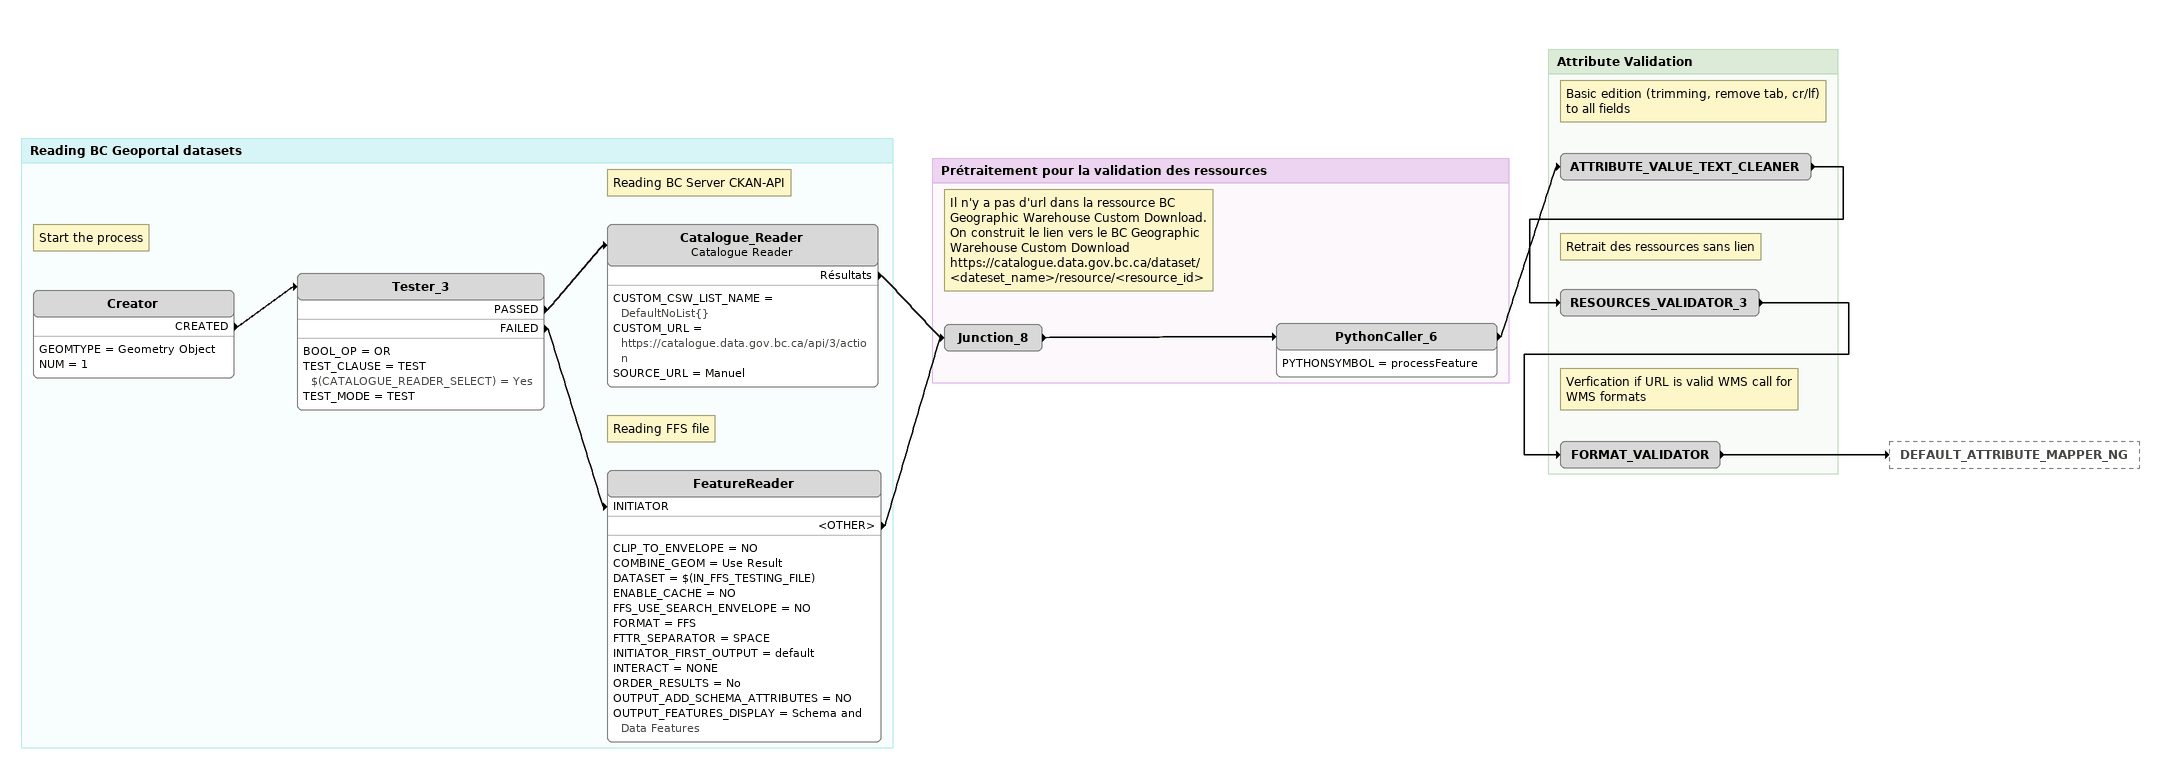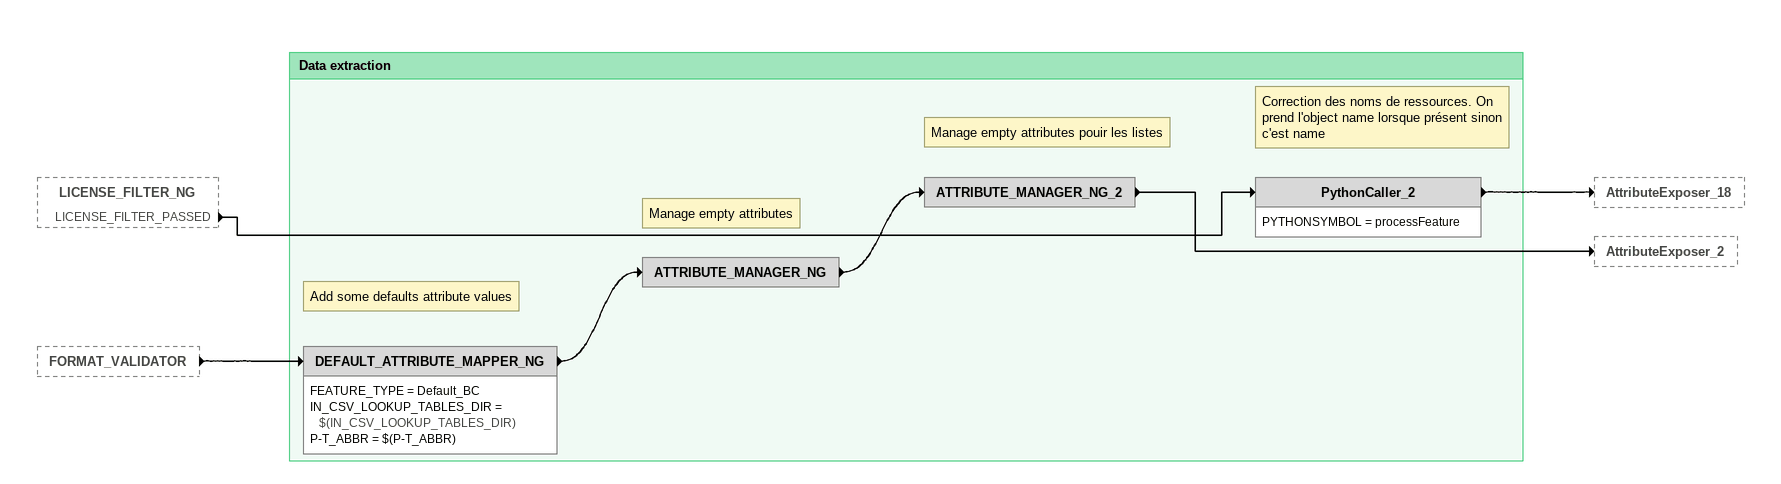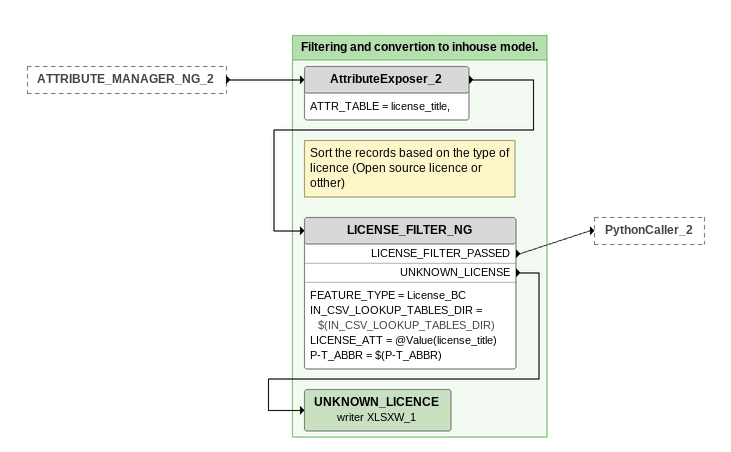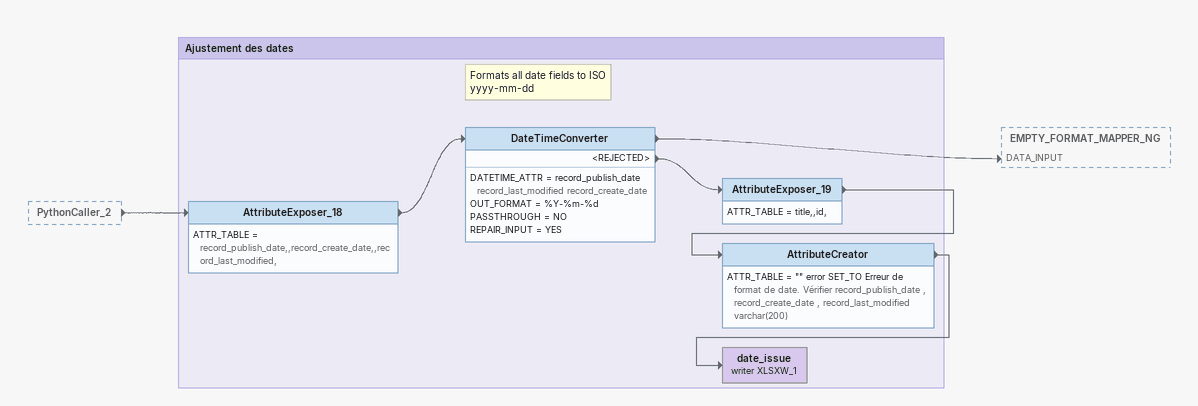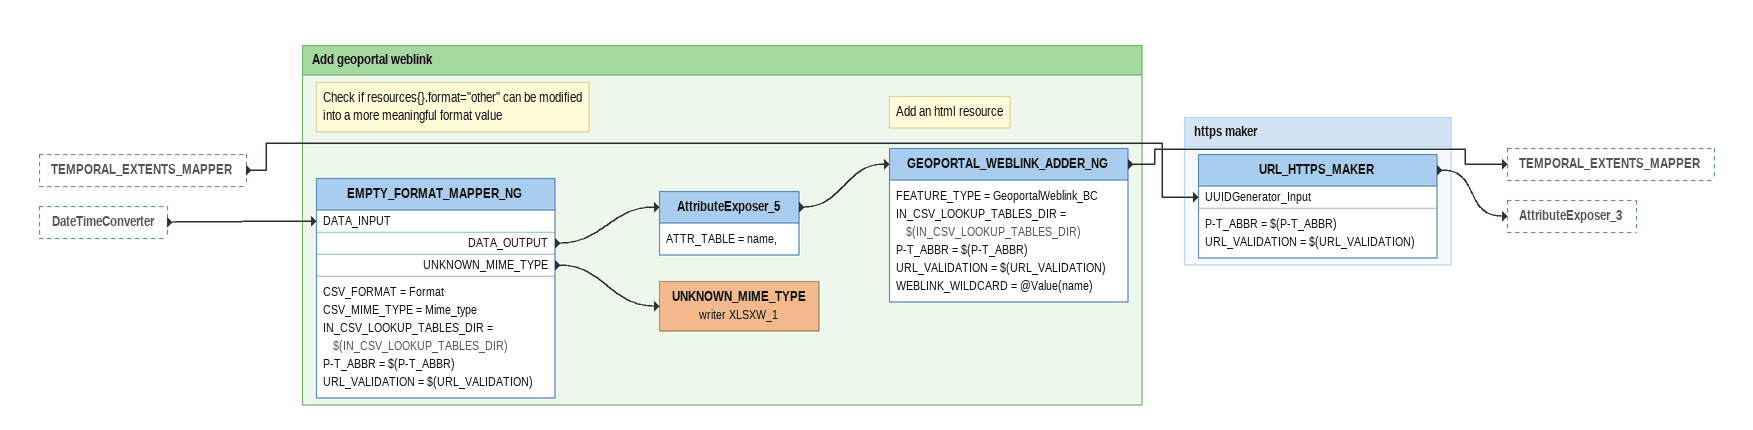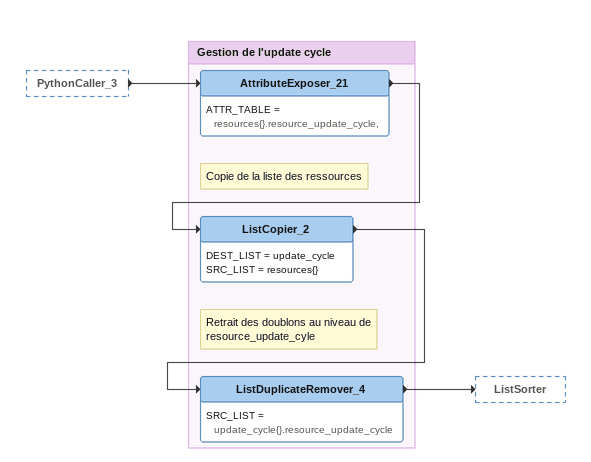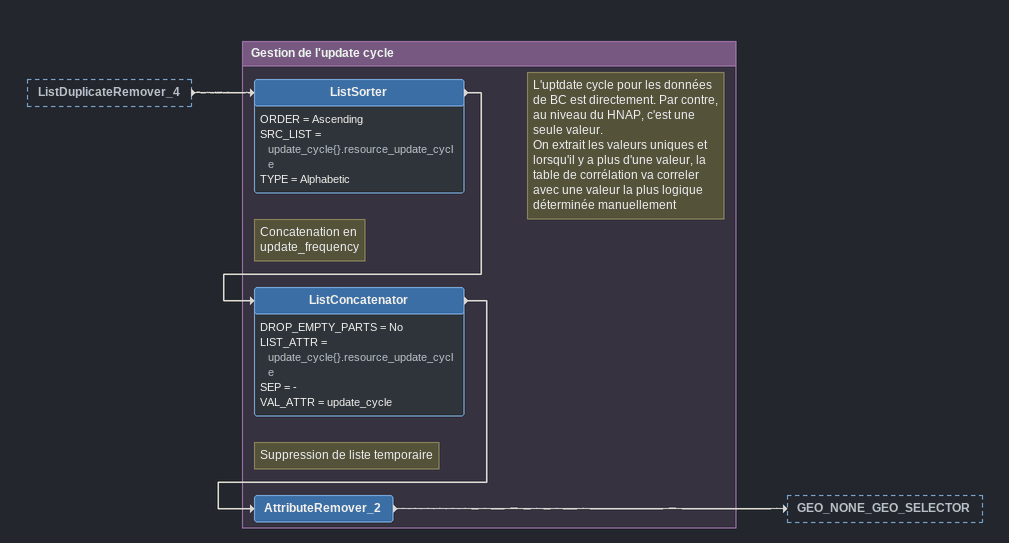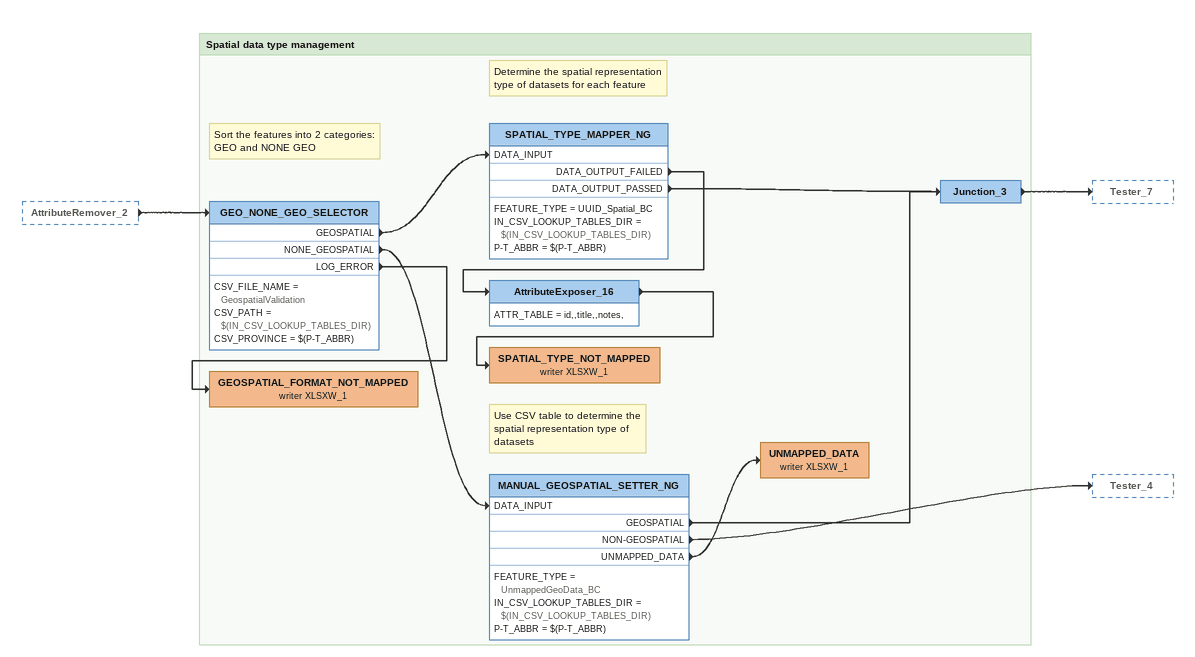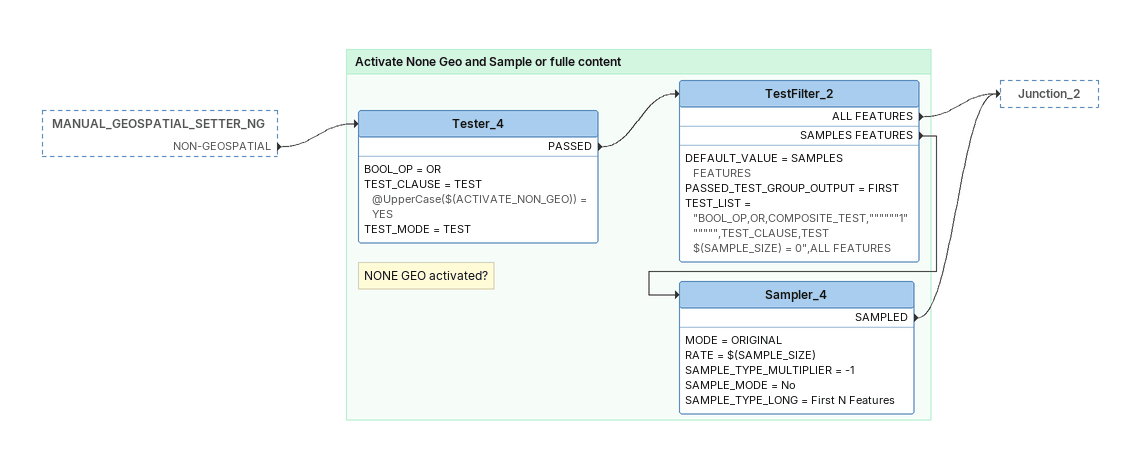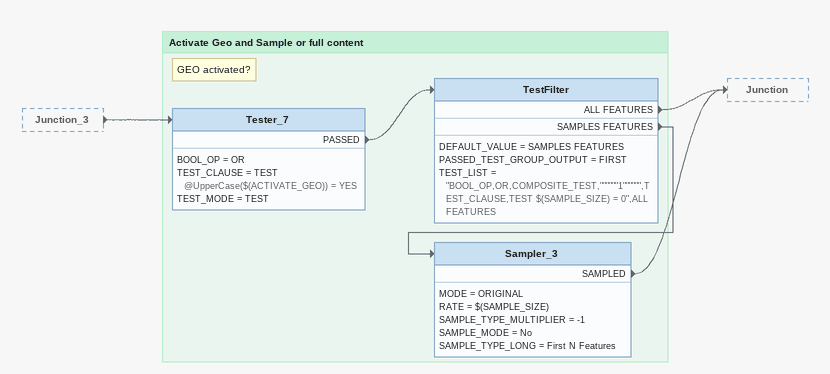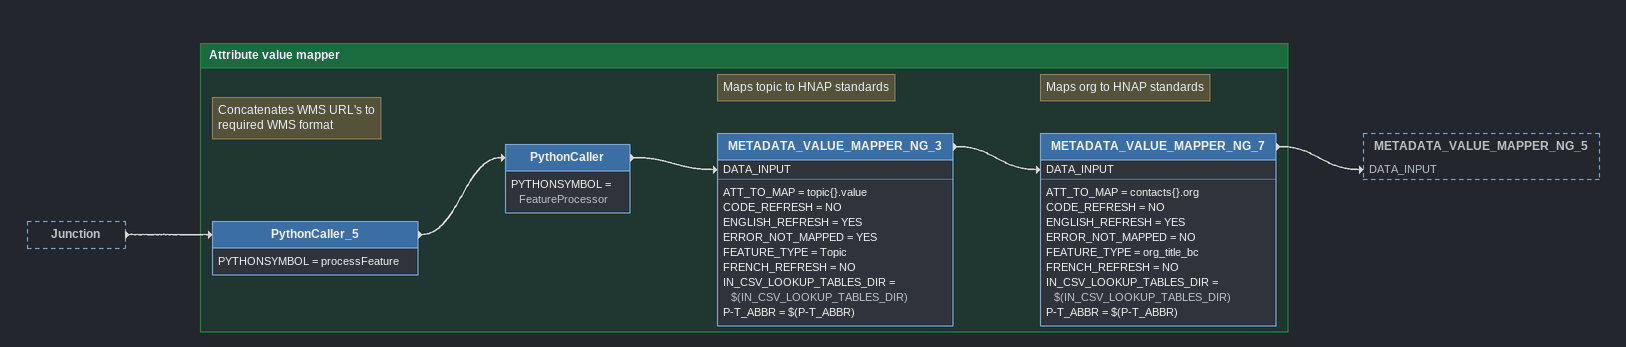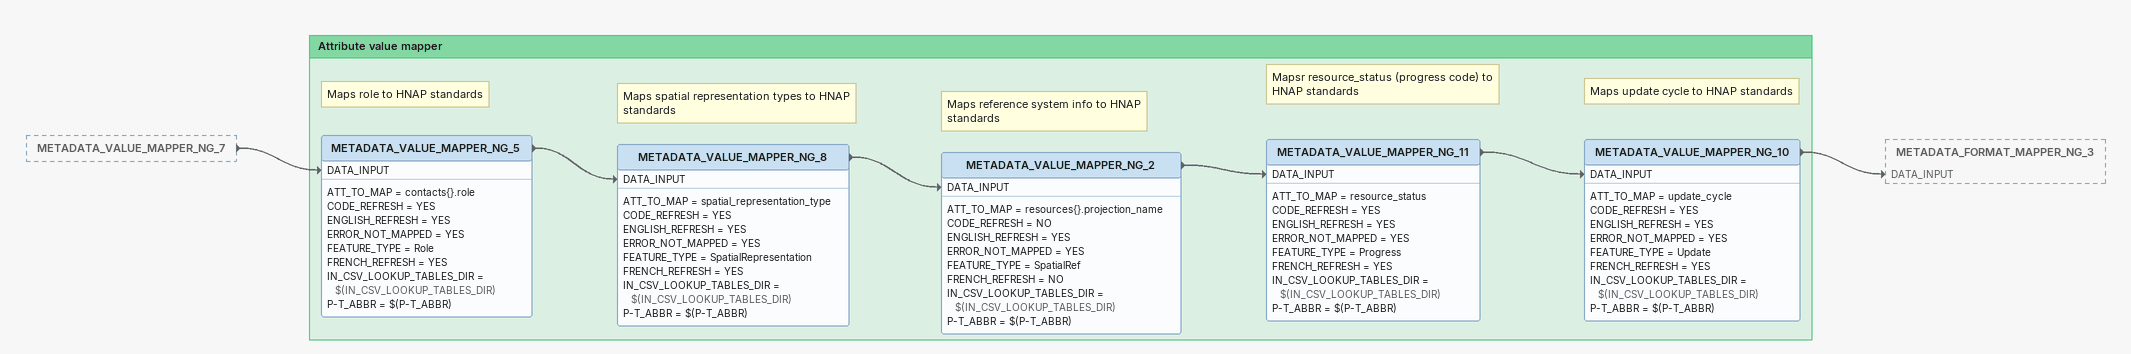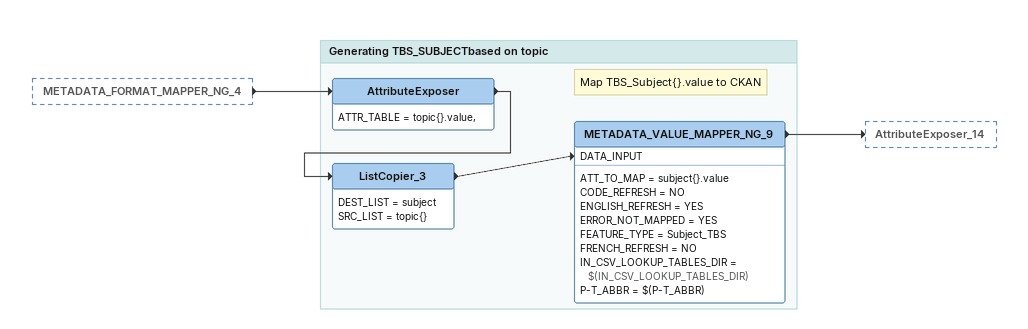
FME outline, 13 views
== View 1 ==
Bookmark: Reading BC Geoportal datasets
Note: Start the process
Creator
    GEOMTYPE = Geometry Object
    NUM = 1
    CREATED -> Tester_3
Tester_3
    BOOL_OP = OR
    TEST_CLAUSE = TEST $(CATALOGUE_READER_SELECT) = Yes
    TEST_MODE = TEST
    PASSED -> Catalogue_Reader
    FAILED -> FeatureReader [INITIATOR]
Note: Reading BC Server CKAN-API
Catalogue_Reader: Catalogue Reader
    CUSTOM_CSW_LIST_NAME = DefaultNoList{}
    CUSTOM_URL = https://catalogue.data.gov.bc.ca/api/3/action
    SOURCE_URL = Manuel
    Résultats -> Junction_8
Note: Reading FFS file
FeatureReader
    CLIP_TO_ENVELOPE = NO
    COMBINE_GEOM = Use Result
    DATASET = $(IN_FFS_TESTING_FILE)
    ENABLE_CACHE = NO
    FFS_USE_SEARCH_ENVELOPE = NO
    FORMAT = FFS
    FTTR_SEPARATOR = SPACE
    INITIATOR_FIRST_OUTPUT = default
    INTERACT = NONE
    ORDER_RESULTS = No
    OUTPUT_ADD_SCHEMA_ATTRIBUTES = NO
    OUTPUT_FEATURES_DISPLAY = Schema and Data Features
    <OTHER> -> Junction_8

Bookmark: Prétraitement pour la validation des ressources
Note: Il n'y a pas d'url dans la ressource BC Geographic Warehouse Custom Download. / On construit le lien vers le BC Geographic Warehouse Custom Download / https://catalogue.data.gov.bc.ca/dataset/<dateset_name>/resource/<resource_id>
Junction_8
    -> PythonCaller_6
PythonCaller_6
    PYTHONSYMBOL = processFeature
    -> ATTRIBUTE_VALUE_TEXT_CLEANER

Bookmark: Attribute Validation
Note: Basic edition (trimming, remove tab, cr/lf) to all fields
ATTRIBUTE_VALUE_TEXT_CLEANER
    -> RESOURCES_VALIDATOR_3
Note: Retrait des ressources sans lien
RESOURCES_VALIDATOR_3
    -> FORMAT_VALIDATOR
Note: Verfication if URL is valid WMS call for WMS formats
FORMAT_VALIDATOR
    -> DEFAULT_ATTRIBUTE_MAPPER_NG

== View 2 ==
LICENSE_FILTER_NG [outside]
    LICENSE_FILTER_PASSED -> PythonCaller_2
FORMAT_VALIDATOR [outside]
    -> DEFAULT_ATTRIBUTE_MAPPER_NG

Bookmark: Data extraction
Note: Add some defaults attribute values
DEFAULT_ATTRIBUTE_MAPPER_NG
    FEATURE_TYPE = Default_BC
    IN_CSV_LOOKUP_TABLES_DIR = $(IN_CSV_LOOKUP_TABLES_DIR)
    P-T_ABBR = $(P-T_ABBR)
    -> ATTRIBUTE_MANAGER_NG
Note: Manage empty attributes
ATTRIBUTE_MANAGER_NG
    -> ATTRIBUTE_MANAGER_NG_2
Note: Manage empty attributes pouir les listes
ATTRIBUTE_MANAGER_NG_2
    -> AttributeExposer_2
Note: Correction des noms de ressources. On prend l'object name lorsque présent sinon c'est name
PythonCaller_2
    PYTHONSYMBOL = processFeature
    -> AttributeExposer_18

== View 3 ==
ATTRIBUTE_MANAGER_NG_2 [outside]
    -> AttributeExposer_2

Bookmark: Filtering and convertion to inhouse model.
AttributeExposer_2
    ATTR_TABLE = license_title,
    -> LICENSE_FILTER_NG
Note: Sort the records based on the type of licence (Open source licence or otther)
LICENSE_FILTER_NG
    FEATURE_TYPE = License_BC
    IN_CSV_LOOKUP_TABLES_DIR = $(IN_CSV_LOOKUP_TABLES_DIR)
    LICENSE_ATT = @Value(license_title)
    P-T_ABBR = $(P-T_ABBR)
    LICENSE_FILTER_PASSED -> PythonCaller_2
    UNKNOWN_LICENSE -> UNKNOWN_LICENCE (writer XLSXW_1)
UNKNOWN_LICENCE (writer XLSXW_1)

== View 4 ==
PythonCaller_2 [outside]
    -> AttributeExposer_18

Bookmark: Ajustement des dates
AttributeExposer_18
    ATTR_TABLE = record_publish_date,,record_create_date,,record_last_modified,
    -> DateTimeConverter
Note: Formats all date fields to ISO yyyy-mm-dd
DateTimeConverter
    DATETIME_ATTR = record_publish_date record_last_modified record_create_date
    OUT_FORMAT = %Y-%m-%d
    PASSTHROUGH = NO
    REPAIR_INPUT = YES
    -> EMPTY_FORMAT_MAPPER_NG [DATA_INPUT]
    <REJECTED> -> AttributeExposer_19
AttributeExposer_19
    ATTR_TABLE = title,,id,
    -> AttributeCreator
AttributeCreator
    ATTR_TABLE = "" error SET_TO Erreur de format de date. Vérifier record_publish_date , record_create_date , record_last_modified varchar(200)
    -> date_issue (writer XLSXW_1)
date_issue (writer XLSXW_1)

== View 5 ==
TEMPORAL_EXTENTS_MAPPER [outside]
    -> URL_HTTPS_MAKER [UUIDGenerator_Input]
DateTimeConverter [outside]
    -> EMPTY_FORMAT_MAPPER_NG [DATA_INPUT]

Bookmark: Add geoportal weblink
Note: Check if resources{}.format="other" can be modified into a more meaningful format value
EMPTY_FORMAT_MAPPER_NG
    CSV_FORMAT = Format
    CSV_MIME_TYPE = Mime_type
    IN_CSV_LOOKUP_TABLES_DIR = $(IN_CSV_LOOKUP_TABLES_DIR)
    P-T_ABBR = $(P-T_ABBR)
    URL_VALIDATION = $(URL_VALIDATION)
    DATA_OUTPUT -> AttributeExposer_5
    UNKNOWN_MIME_TYPE -> UNKNOWN_MIME_TYPE (writer XLSXW_1)
AttributeExposer_5
    ATTR_TABLE = name,
    -> GEOPORTAL_WEBLINK_ADDER_NG
Note: Add an html resource
GEOPORTAL_WEBLINK_ADDER_NG
    FEATURE_TYPE = GeoportalWeblink_BC
    IN_CSV_LOOKUP_TABLES_DIR = $(IN_CSV_LOOKUP_TABLES_DIR)
    P-T_ABBR = $(P-T_ABBR)
    URL_VALIDATION = $(URL_VALIDATION)
    WEBLINK_WILDCARD = @Value(name)
    -> TEMPORAL_EXTENTS_MAPPER
UNKNOWN_MIME_TYPE (writer XLSXW_1)

Bookmark: https maker
URL_HTTPS_MAKER
    P-T_ABBR = $(P-T_ABBR)
    URL_VALIDATION = $(URL_VALIDATION)
    -> AttributeExposer_3

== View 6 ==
PythonCaller_3 [outside]
    -> AttributeExposer_21

Bookmark: Gestion de l'update cycle
AttributeExposer_21
    ATTR_TABLE = resources{}.resource_update_cycle,
    -> ListCopier_2
Note: Copie de la liste des ressources
ListCopier_2
    DEST_LIST = update_cycle
    SRC_LIST = resources{}
    -> ListDuplicateRemover_4
Note: Retrait des doublons au niveau de resource_update_cyle
ListDuplicateRemover_4
    SRC_LIST = update_cycle{}.resource_update_cycle
    -> ListSorter

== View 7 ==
ListDuplicateRemover_4 [outside]
    -> ListSorter

Bookmark: Gestion de l'update cycle
Note: L'uptdate cycle pour les données de BC est directement. Par contre, au niveau du HNAP, c'est une seule valeur. / On extrait les valeurs uniques et lorsqu'il y a plus d'une valeur, la table de corrélation va correler avec une valeur la plus logique déterminée manuellement
ListSorter
    ORDER = Ascending
    SRC_LIST = update_cycle{}.resource_update_cycle
    TYPE = Alphabetic
    -> ListConcatenator
Note: Concatenation en update_frequency
ListConcatenator
    DROP_EMPTY_PARTS = No
    LIST_ATTR = update_cycle{}.resource_update_cycle
    SEP = -
    VAL_ATTR = update_cycle
    -> AttributeRemover_2
Note: Suppression de liste temporaire
AttributeRemover_2
    -> GEO_NONE_GEO_SELECTOR

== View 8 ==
AttributeRemover_2 [outside]
    -> GEO_NONE_GEO_SELECTOR

Bookmark: Spatial data type management
Note: Sort the features into 2 categories: GEO and NONE GEO
GEO_NONE_GEO_SELECTOR
    CSV_FILE_NAME = GeospatialValidation
    CSV_PATH = $(IN_CSV_LOOKUP_TABLES_DIR)
    CSV_PROVINCE = $(P-T_ABBR)
    GEOSPATIAL -> SPATIAL_TYPE_MAPPER_NG [DATA_INPUT]
    NONE_GEOSPATIAL -> MANUAL_GEOSPATIAL_SETTER_NG [DATA_INPUT]
    LOG_ERROR -> GEOSPATIAL_FORMAT_NOT_MAPPED (writer XLSXW_1)
Note: Determine the spatial representation type of datasets for each feature
SPATIAL_TYPE_MAPPER_NG
    FEATURE_TYPE = UUID_Spatial_BC
    IN_CSV_LOOKUP_TABLES_DIR = $(IN_CSV_LOOKUP_TABLES_DIR)
    P-T_ABBR = $(P-T_ABBR)
    DATA_OUTPUT_FAILED -> AttributeExposer_16
    DATA_OUTPUT_PASSED -> Junction_3
AttributeExposer_16
    ATTR_TABLE = id,,title,,notes,
    -> SPATIAL_TYPE_NOT_MAPPED (writer XLSXW_1)
SPATIAL_TYPE_NOT_MAPPED (writer XLSXW_1)
GEOSPATIAL_FORMAT_NOT_MAPPED (writer XLSXW_1)
Note: Use CSV table to determine the spatial representation type of datasets
MANUAL_GEOSPATIAL_SETTER_NG
    FEATURE_TYPE = UnmappedGeoData_BC
    IN_CSV_LOOKUP_TABLES_DIR = $(IN_CSV_LOOKUP_TABLES_DIR)
    P-T_ABBR = $(P-T_ABBR)
    GEOSPATIAL -> Junction_3
    NON-GEOSPATIAL -> Tester_4
    UNMAPPED_DATA -> UNMAPPED_DATA (writer XLSXW_1)
Junction_3
    -> Tester_7
UNMAPPED_DATA (writer XLSXW_1)

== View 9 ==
MANUAL_GEOSPATIAL_SETTER_NG [outside]
    NON-GEOSPATIAL -> Tester_4

Bookmark: Activate None Geo and Sample or fulle content
Note: NONE GEO activated?
Tester_4
    BOOL_OP = OR
    TEST_CLAUSE = TEST @UpperCase($(ACTIVATE_NON_GEO)) = YES
    TEST_MODE = TEST
    PASSED -> TestFilter_2
TestFilter_2
    DEFAULT_VALUE = SAMPLES FEATURES
    PASSED_TEST_GROUP_OUTPUT = FIRST
    TEST_LIST = "BOOL_OP,OR,COMPOSITE_TEST,""""""1"""""",TEST_CLAUSE,TEST $(SAMPLE_SIZE) = 0",ALL FEATURES
    ALL FEATURES -> Junction_2
    SAMPLES FEATURES -> Sampler_4
Sampler_4
    MODE = ORIGINAL
    RATE = $(SAMPLE_SIZE)
    SAMPLE_TYPE_MULTIPLIER = -1
    SAMPLE_MODE = No
    SAMPLE_TYPE_LONG = First N Features
    SAMPLED -> Junction_2

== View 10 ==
Junction_3 [outside]
    -> Tester_7

Bookmark: Activate Geo and Sample or full content
Note: GEO activated?
Tester_7
    BOOL_OP = OR
    TEST_CLAUSE = TEST @UpperCase($(ACTIVATE_GEO)) = YES
    TEST_MODE = TEST
    PASSED -> TestFilter
TestFilter
    DEFAULT_VALUE = SAMPLES FEATURES
    PASSED_TEST_GROUP_OUTPUT = FIRST
    TEST_LIST = "BOOL_OP,OR,COMPOSITE_TEST,""""""1"""""",TEST_CLAUSE,TEST $(SAMPLE_SIZE) = 0",ALL FEATURES
    ALL FEATURES -> Junction
    SAMPLES FEATURES -> Sampler_3
Sampler_3
    MODE = ORIGINAL
    RATE = $(SAMPLE_SIZE)
    SAMPLE_TYPE_MULTIPLIER = -1
    SAMPLE_MODE = No
    SAMPLE_TYPE_LONG = First N Features
    SAMPLED -> Junction

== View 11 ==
Junction [outside]
    -> PythonCaller_5

Bookmark: Attribute value mapper
PythonCaller_5
    PYTHONSYMBOL = processFeature
    -> PythonCaller
Note: Concatenates WMS URL's to required WMS format
PythonCaller
    PYTHONSYMBOL = FeatureProcessor
    -> METADATA_VALUE_MAPPER_NG_3 [DATA_INPUT]
Note: Maps topic to HNAP standards
METADATA_VALUE_MAPPER_NG_3
    ATT_TO_MAP = topic{}.value
    CODE_REFRESH = NO
    ENGLISH_REFRESH = YES
    ERROR_NOT_MAPPED = YES
    FEATURE_TYPE = Topic
    FRENCH_REFRESH = NO
    IN_CSV_LOOKUP_TABLES_DIR = $(IN_CSV_LOOKUP_TABLES_DIR)
    P-T_ABBR = $(P-T_ABBR)
    -> METADATA_VALUE_MAPPER_NG_7 [DATA_INPUT]
Note: Maps org to HNAP standards
METADATA_VALUE_MAPPER_NG_7
    ATT_TO_MAP = contacts{}.org
    CODE_REFRESH = NO
    ENGLISH_REFRESH = YES
    ERROR_NOT_MAPPED = NO
    FEATURE_TYPE = org_title_bc
    FRENCH_REFRESH = NO
    IN_CSV_LOOKUP_TABLES_DIR = $(IN_CSV_LOOKUP_TABLES_DIR)
    P-T_ABBR = $(P-T_ABBR)
    -> METADATA_VALUE_MAPPER_NG_5 [DATA_INPUT]

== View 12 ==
METADATA_VALUE_MAPPER_NG_7 [outside]
    -> METADATA_VALUE_MAPPER_NG_5 [DATA_INPUT]

Bookmark: Attribute value mapper
Note: Maps role to HNAP standards
METADATA_VALUE_MAPPER_NG_5
    ATT_TO_MAP = contacts{}.role
    CODE_REFRESH = YES
    ENGLISH_REFRESH = YES
    ERROR_NOT_MAPPED = YES
    FEATURE_TYPE = Role
    FRENCH_REFRESH = YES
    IN_CSV_LOOKUP_TABLES_DIR = $(IN_CSV_LOOKUP_TABLES_DIR)
    P-T_ABBR = $(P-T_ABBR)
    -> METADATA_VALUE_MAPPER_NG_8 [DATA_INPUT]
Note: Maps spatial representation types to HNAP standards
METADATA_VALUE_MAPPER_NG_8
    ATT_TO_MAP = spatial_representation_type
    CODE_REFRESH = YES
    ENGLISH_REFRESH = YES
    ERROR_NOT_MAPPED = YES
    FEATURE_TYPE = SpatialRepresentation
    FRENCH_REFRESH = YES
    IN_CSV_LOOKUP_TABLES_DIR = $(IN_CSV_LOOKUP_TABLES_DIR)
    P-T_ABBR = $(P-T_ABBR)
    -> METADATA_VALUE_MAPPER_NG_2 [DATA_INPUT]
Note: Maps reference system info to HNAP standards
METADATA_VALUE_MAPPER_NG_2
    ATT_TO_MAP = resources{}.projection_name
    CODE_REFRESH = NO
    ENGLISH_REFRESH = YES
    ERROR_NOT_MAPPED = YES
    FEATURE_TYPE = SpatialRef
    FRENCH_REFRESH = NO
    IN_CSV_LOOKUP_TABLES_DIR = $(IN_CSV_LOOKUP_TABLES_DIR)
    P-T_ABBR = $(P-T_ABBR)
    -> METADATA_VALUE_MAPPER_NG_11 [DATA_INPUT]
Note: Mapsr resource_status (progress code) to HNAP standards
METADATA_VALUE_MAPPER_NG_11
    ATT_TO_MAP = resource_status
    CODE_REFRESH = YES
    ENGLISH_REFRESH = YES
    ERROR_NOT_MAPPED = YES
    FEATURE_TYPE = Progress
    FRENCH_REFRESH = YES
    IN_CSV_LOOKUP_TABLES_DIR = $(IN_CSV_LOOKUP_TABLES_DIR)
    P-T_ABBR = $(P-T_ABBR)
    -> METADATA_VALUE_MAPPER_NG_10 [DATA_INPUT]
Note: Maps update cycle to HNAP standards
METADATA_VALUE_MAPPER_NG_10
    ATT_TO_MAP = update_cycle
    CODE_REFRESH = YES
    ENGLISH_REFRESH = YES
    ERROR_NOT_MAPPED = YES
    FEATURE_TYPE = Update
    FRENCH_REFRESH = YES
    IN_CSV_LOOKUP_TABLES_DIR = $(IN_CSV_LOOKUP_TABLES_DIR)
    P-T_ABBR = $(P-T_ABBR)
    -> METADATA_FORMAT_MAPPER_NG_3 [DATA_INPUT]

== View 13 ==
METADATA_FORMAT_MAPPER_NG_4 [outside]
    -> AttributeExposer

Bookmark: Generating TBS_SUBJECTbased on topic
AttributeExposer
    ATTR_TABLE = topic{}.value,
    -> ListCopier_3
ListCopier_3
    DEST_LIST = subject
    SRC_LIST = topic{}
    -> METADATA_VALUE_MAPPER_NG_9 [DATA_INPUT]
Note: Map TBS_Subject{}.value to CKAN
METADATA_VALUE_MAPPER_NG_9
    ATT_TO_MAP = subject{}.value
    CODE_REFRESH = NO
    ENGLISH_REFRESH = YES
    ERROR_NOT_MAPPED = YES
    FEATURE_TYPE = Subject_TBS
    FRENCH_REFRESH = NO
    IN_CSV_LOOKUP_TABLES_DIR = $(IN_CSV_LOOKUP_TABLES_DIR)
    P-T_ABBR = $(P-T_ABBR)
    -> AttributeExposer_14
